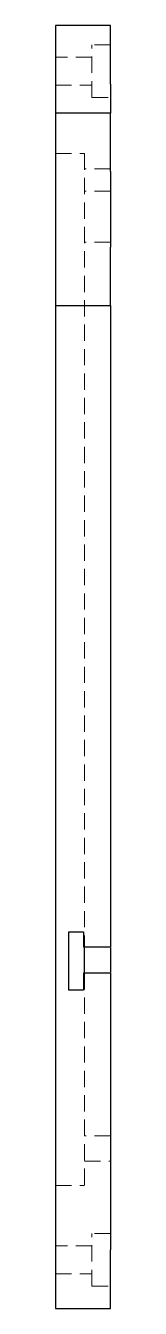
# Model space of a CAD drawing. Header units: millimetres. Extents: x 74 to 225, y 6 to 160.
# Drawn here: x 220.8 to 225.2, y 7 to 107 of the extents above.
import ezdxf

# ---------------------------------------------------------------- set-up
doc = ezdxf.new("R2010")
doc.units = ezdxf.units.MM
doc.linetypes.add('HIDDEN', pattern=[1.905, 1.27, -0.635])

msp = doc.modelspace()

# ---------------------------------------------------------------- linework, layer by layer
at = {"color": 7, "linetype": 'Continuous', "lineweight": 25}
for p, q in [((225.16, 107), (220.84, 107)), ((220.84, 107), (220.84, 102.45)), ((225.16, 102.45), (225.16, 107)), ((220.84, 102.45), (220.84, 100.18)), ((225.16, 102.45), (225.16, 100.18)), ((220.84, 100.18), (220.84, 95.64)), ((225.16, 100.18), (220.84, 100.18)), ((225.16, 95.64), (225.16, 100.18)), ((220.84, 95.64), (220.84, 89.73)), ((225.16, 95.64), (225.16, 89.73)), ((220.84, 89.73), (220.84, 85.18)), ((225.16, 85.18), (225.16, 89.73)), ((220.84, 85.18), (225.16, 85.18)), ((220.84, 85.18), (220.84, 11.55)), ((225.16, 85.18), (225.16, 35.18)), ((221.9, 36.35), (223.03, 36.35)), ((221.9, 31.8), (221.9, 36.35)), ((223.03, 36.35), (223.03, 35.18)), ((223.03, 35.18), (225.16, 35.18)), ((223.11, 33.18), (223.11, 35.14)), ((223.03, 33.14), (223.03, 31.8)), ((225.16, 33.14), (223.03, 33.14)), ((225.16, 33.14), (225.16, 11.55)), ((223.03, 31.8), (221.9, 31.8)), ((220.84, 11.55), (220.84, 7)), ((225.16, 7), (225.16, 11.55)), ((220.84, 7), (225.16, 7))]:
    msp.add_line(p, q, dxfattribs=at)
at = {"color": 7, "linetype": 'HIDDEN', "lineweight": 18}
for p, q in [((223.7, 101.41), (223.7, 105.5)), ((225.16, 105.5), (223.7, 105.5)), ((223.7, 104.54), (220.84, 104.54)), ((220.84, 102.36), (223.7, 102.36)), ((223.7, 101.41), (225.16, 101.41)), ((220.84, 97.03), (223.11, 97.03)), ((223.11, 97.03), (223.11, 35.18)), ((225.16, 95.85), (223.11, 95.85)), ((225.16, 94.1), (223.11, 94.1)), ((225.16, 90.13), (223.11, 90.13)), ((223.11, 33.14), (223.11, 16.58)), ((225.16, 20.45), (223.11, 20.45)), ((223.11, 18.48), (225.16, 18.48)), ((220.84, 16.58), (223.11, 16.58)), ((223.7, 8.74), (223.7, 12.84)), ((225.16, 12.84), (223.7, 12.84)), ((223.7, 11.88), (220.84, 11.88)), ((220.84, 9.7), (223.7, 9.7)), ((223.7, 8.74), (225.16, 8.74))]:
    msp.add_line(p, q, dxfattribs=at)
msp.add_open_spline([(225.16, 95.84), (225.16, 95.84), (225.16, 95.85), (225.16, 95.72), (225.16, 95.68)], degree=3, knots=[0, 0, 0, 0, 0.60943, 1, 1, 1, 1], dxfattribs=at)
at = {"color": 7, "linetype": 'Continuous', "lineweight": 25}
msp.add_open_spline([(225.16, 35.14), (225.16, 34.68), (225.16, 34.03), (225.16, 33.37), (225.16, 33.18)], degree=3, knots=[0, 0, 0, 0, 0.70676, 1, 1, 1, 1], dxfattribs=at)

doc.saveas('drawing.dxf')
